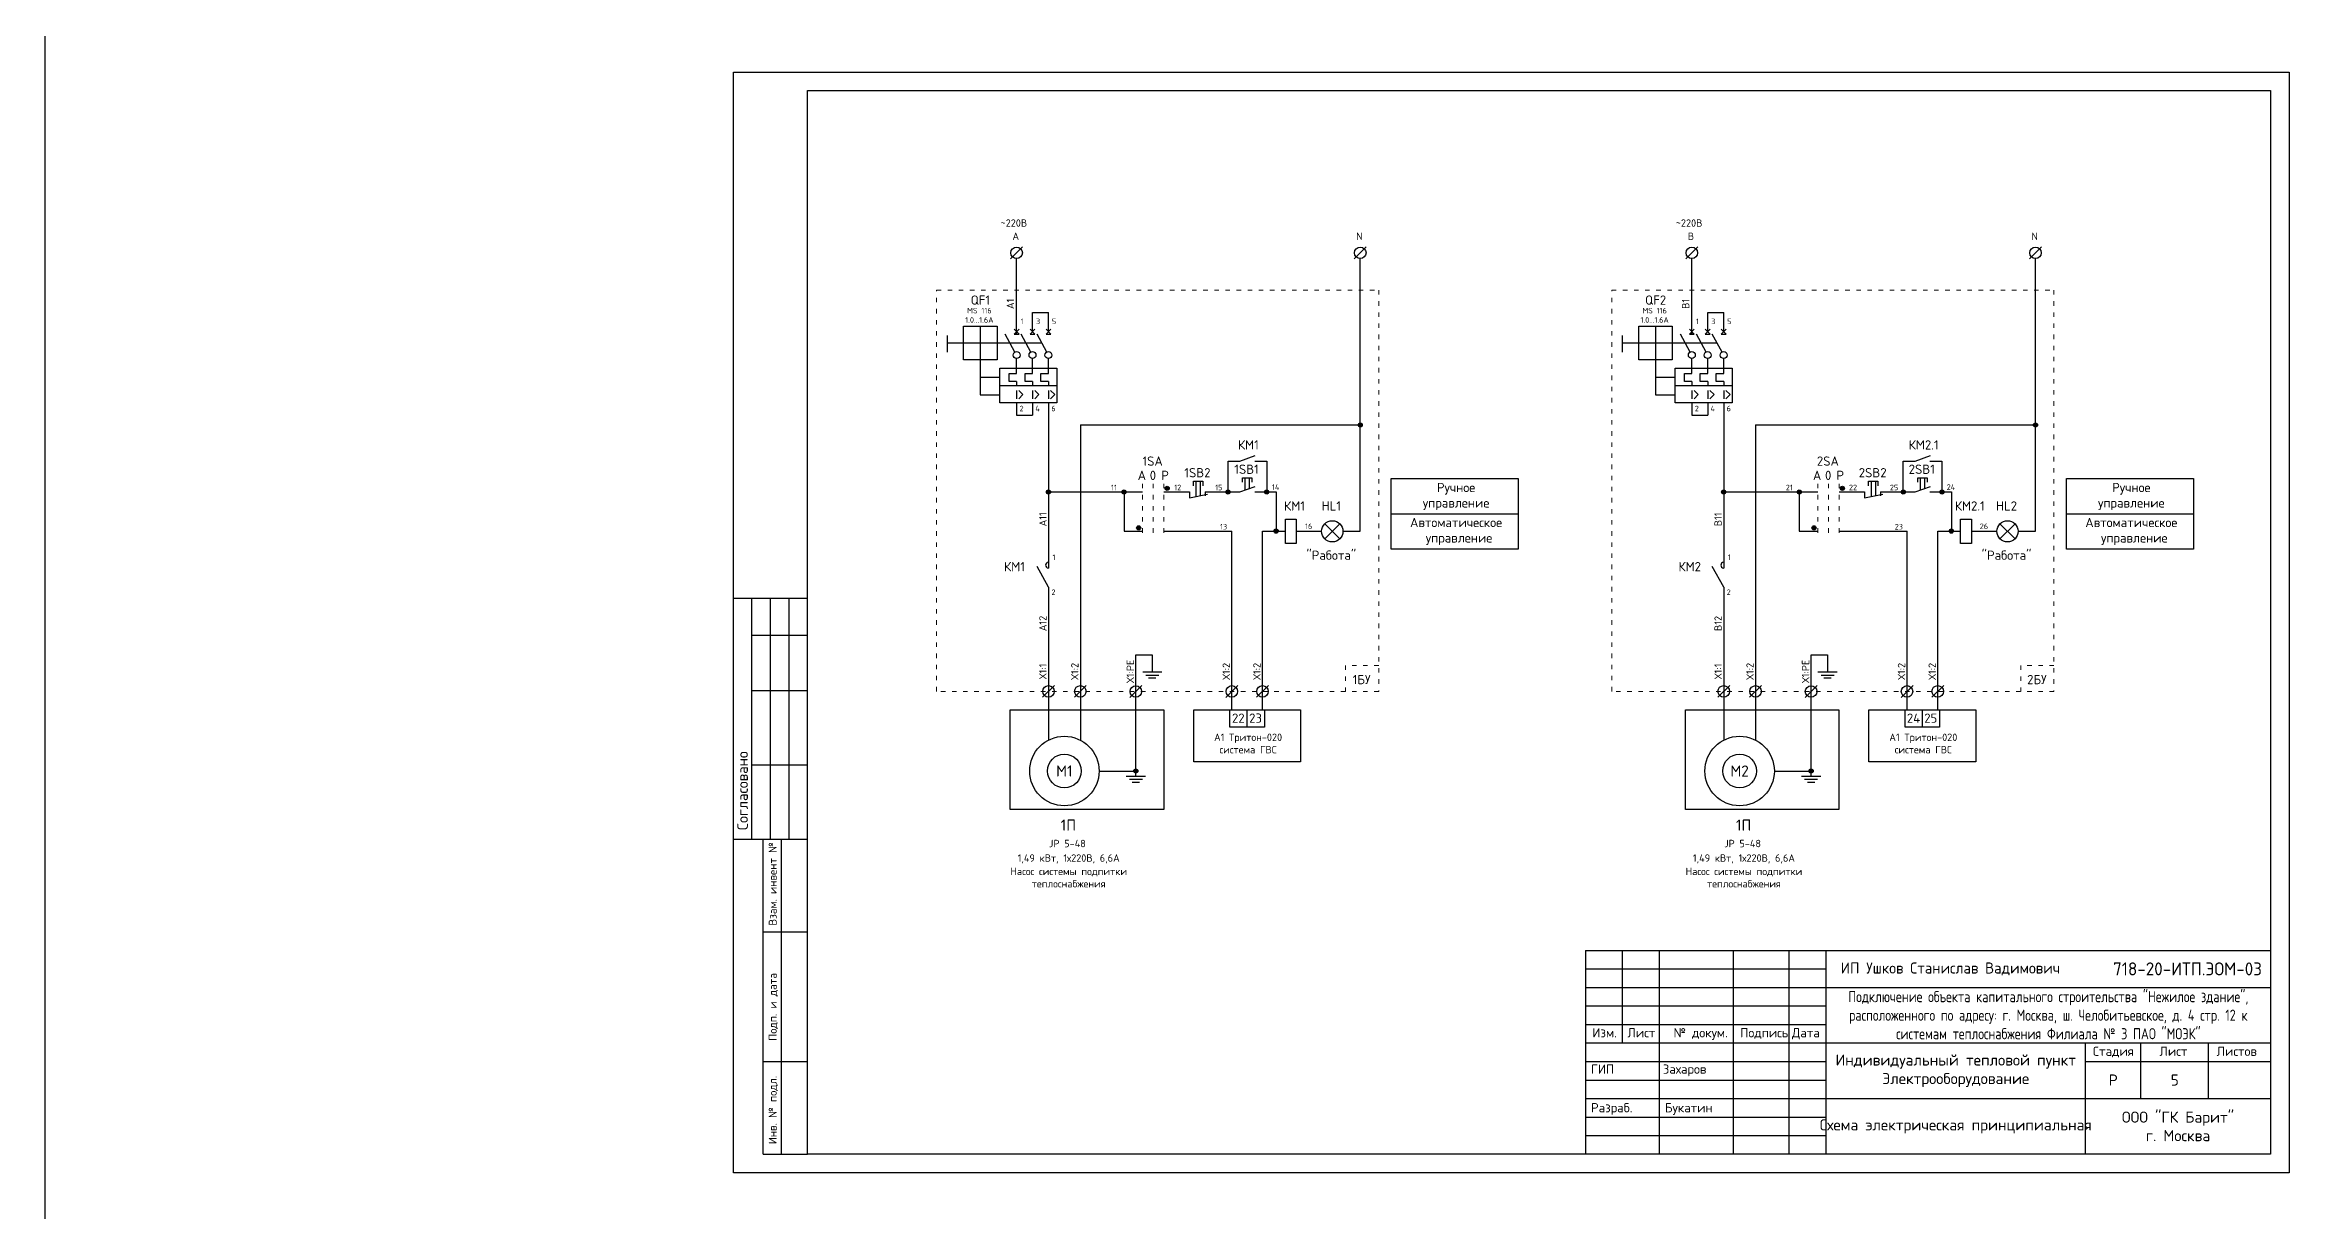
# Model space of a CAD drawing. Header units: millimetres. Extents: x 1606 to 7674, y 609 to 4159.
# Drawn here: x 5072 to 5678, y 2629 to 2943 of the extents above; entities that cross this region are included whole.
import ezdxf

# ---------------------------------------------------------------- set-up
doc = ezdxf.new("R2010")
doc.units = ezdxf.units.MM
doc.linetypes.add('ACAD_ISO03W100', pattern=[30, 12, -18])
for name, color, linetype in [('0 0 VIEW1', 7, 'Continuous'), ('24VDC', 7, 'Continuous'), ('Штамп', 7, 'Continuous')]:
    doc.layers.add(name, color=color, linetype=linetype)

msp = doc.modelspace()

# ---------------------------------------------------------------- hatches: boundary and pattern name
h = msp.add_hatch(color=7)
h.dxf.hatch_style = 1
h.paths.add_polyline_path([(5427.00364, 2840.91552, 1), (5428.1205, 2840.91552, 1)])
h = msp.add_hatch(color=7)
h.dxf.hatch_style = 1
h.paths.add_polyline_path([(5609.31142, 2840.91552, 1), (5610.42827, 2840.91552, 1)])
h = msp.add_hatch(color=7)
h.dxf.hatch_style = 1
h.paths.add_polyline_path([(5374.87101, 2823.7933, 1), (5375.98787, 2823.7933, 1)])
h = msp.add_hatch(color=7)
h.dxf.hatch_style = 1
h.paths.add_polyline_path([(5557.17879, 2823.7933, 1), (5558.29565, 2823.7933, 1)])
h = msp.add_hatch(color=7)
h.dxf.hatch_style = 1
h.paths.add_polyline_path([(5342.823, 2822.81934, 1), (5343.93985, 2822.81934, 1)])
h = msp.add_hatch(color=7)
h.dxf.hatch_style = 1
h.paths.add_polyline_path([(5363.22009, 2822.81934, 1), (5364.33695, 2822.81934, 1)])
h = msp.add_hatch(color=7)
h.dxf.hatch_style = 1
h.paths.add_polyline_path([(5391.31594, 2822.81934, 1), (5392.4328, 2822.81934, 1)])
h = msp.add_hatch(color=7)
h.dxf.hatch_style = 1
h.paths.add_polyline_path([(5401.75054, 2822.81934, 1), (5402.8674, 2822.81934, 1)])
h = msp.add_hatch(color=7)
h.dxf.hatch_style = 1
h.paths.add_polyline_path([(5525.13077, 2822.81934, 1), (5526.24763, 2822.81934, 1)])
h = msp.add_hatch(color=7)
h.dxf.hatch_style = 1
h.paths.add_polyline_path([(5545.52787, 2822.81934, 1), (5546.64472, 2822.81934, 1)])
h = msp.add_hatch(color=7)
h.dxf.hatch_style = 1
h.paths.add_polyline_path([(5573.62372, 2822.81934, 1), (5574.74058, 2822.81934, 1)])
h = msp.add_hatch(color=7)
h.dxf.hatch_style = 1
h.paths.add_polyline_path([(5584.05832, 2822.81934, 1), (5585.17517, 2822.81934, 1)])
h = msp.add_hatch(color=7)
h.dxf.hatch_style = 1
h.paths.add_polyline_path([(5367.18515, 2813.14037, 1), (5368.30201, 2813.14037, 1)])
h = msp.add_hatch(color=7)
h.dxf.hatch_style = 1
h.paths.add_polyline_path([(5404.28186, 2812.26371, 1), (5405.39871, 2812.26371, 1)])
h = msp.add_hatch(color=7)
h.dxf.hatch_style = 1
h.paths.add_polyline_path([(5549.49293, 2813.14037, 1), (5550.60979, 2813.14037, 1)])
h = msp.add_hatch(color=7)
h.dxf.hatch_style = 1
h.paths.add_polyline_path([(5586.58963, 2812.26371, 1), (5587.70649, 2812.26371, 1)])
h = msp.add_hatch(color=7)
h.dxf.hatch_style = 1
h.paths.add_polyline_path([(5366.41841, 2747.52637, 1), (5367.53526, 2747.52637, 1)])
h = msp.add_hatch(color=7)
h.dxf.hatch_style = 1
h.paths.add_polyline_path([(5548.72618, 2747.52637, 1), (5549.84304, 2747.52637, 1)])

# ---------------------------------------------------------------- linework, layer by layer
at = {"color": 4, "ltscale": 2}
msp.add_line((5072.43152, 4159.07542), (5072.43152, 608.90193), dxfattribs=at)
at = {"color": 1}
for p, q in [((5333.17473, 2885.72972), (5336.3953, 2888.9503)), ((5334.77925, 2865.38984), (5334.77925, 2885.78624)), ((5425.95754, 2885.72972), (5429.17812, 2888.9503)), ((5427.56207, 2812.20916), (5427.56207, 2885.78624)), ((5515.4825, 2885.72972), (5518.70308, 2888.9503)), ((5517.08703, 2865.38984), (5517.08703, 2885.78624)), ((5608.26532, 2885.72972), (5611.4859, 2888.9503)), ((5609.86985, 2812.20916), (5609.86985, 2885.78624)), ((5324.97163, 2867.54889), (5324.97163, 2849.01693)), ((5334.11657, 2865.38984), (5335.44193, 2866.7152)), ((5334.11657, 2866.7152), (5335.44193, 2865.38984)), ((5338.41766, 2865.38984), (5339.74302, 2866.7152)), ((5338.41766, 2866.7152), (5339.74302, 2865.38984)), ((5339.08034, 2866.05252), (5339.08034, 2871.24785)), ((5339.08034, 2871.24785), (5343.38142, 2871.24785)), ((5342.71874, 2865.38984), (5344.0441, 2866.7152)), ((5342.71874, 2866.7152), (5344.0441, 2865.38984)), ((5343.38142, 2866.05252), (5343.38142, 2871.24785)), ((5507.27941, 2867.54889), (5507.27941, 2849.01693)), ((5516.42435, 2865.38984), (5517.74971, 2866.7152)), ((5516.42435, 2866.7152), (5517.74971, 2865.38984)), ((5520.72544, 2865.38984), (5522.05079, 2866.7152)), ((5520.72544, 2866.7152), (5522.05079, 2865.38984)), ((5521.38811, 2866.05252), (5521.38811, 2871.24785)), ((5521.38811, 2871.24785), (5525.6892, 2871.24785)), ((5525.02652, 2865.38984), (5526.35188, 2866.7152)), ((5525.02652, 2866.7152), (5526.35188, 2865.38984)), ((5525.6892, 2866.05252), (5525.6892, 2871.24785)), ((5316.00017, 2865.03716), (5316.00017, 2860.5417)), ((5316.00017, 2863.02634), (5341.60253, 2863.02634)), ((5334.33026, 2860.58984), (5331.70094, 2865.40702)), ((5334.11657, 2865.38984), (5335.44193, 2865.38984)), ((5338.63134, 2860.58984), (5336.00203, 2865.40702)), ((5338.41766, 2865.38984), (5339.74302, 2865.38984)), ((5342.93243, 2860.58984), (5340.30311, 2865.40702)), ((5342.71874, 2865.38984), (5344.0441, 2865.38984)), ((5498.30795, 2865.03716), (5498.30795, 2860.5417)), ((5498.30795, 2863.02634), (5523.91031, 2863.02634)), ((5516.63803, 2860.58984), (5514.00872, 2865.40702)), ((5516.42435, 2865.38984), (5517.74971, 2865.38984)), ((5520.93912, 2860.58984), (5518.3098, 2865.40702)), ((5520.72544, 2865.38984), (5522.05079, 2865.38984)), ((5525.2402, 2860.58984), (5522.61089, 2865.40702)), ((5525.02652, 2865.38984), (5526.35188, 2865.38984)), ((5332.75906, 2852.64981), (5332.75906, 2854.83581)), ((5332.75906, 2854.83581), (5334.77925, 2854.83581)), ((5334.77925, 2854.83581), (5334.77925, 2858.83005)), ((5337.06015, 2852.64981), (5337.06015, 2854.83581)), ((5337.06015, 2854.83581), (5339.08034, 2854.83581)), ((5339.08034, 2854.83581), (5339.08034, 2858.83005)), ((5341.36123, 2852.64981), (5341.36123, 2854.83581)), ((5341.36123, 2854.83581), (5343.38142, 2854.83581)), ((5343.38142, 2854.83581), (5343.38142, 2858.83005)), ((5515.06684, 2852.64981), (5515.06684, 2854.83581)), ((5515.06684, 2854.83581), (5517.08703, 2854.83581)), ((5517.08703, 2854.83581), (5517.08703, 2858.83005)), ((5519.36792, 2852.64981), (5519.36792, 2854.83581)), ((5519.36792, 2854.83581), (5521.38811, 2854.83581)), ((5521.38811, 2854.83581), (5521.38811, 2858.83005)), ((5523.66901, 2852.64981), (5523.66901, 2854.83581)), ((5523.66901, 2854.83581), (5525.6892, 2854.83581)), ((5525.6892, 2854.83581), (5525.6892, 2858.83005)), ((5330.28313, 2853.74281), (5324.97163, 2853.74281)), ((5324.97163, 2849.01693), (5330.28313, 2849.01693)), ((5330.28313, 2851.57528), (5345.66114, 2851.57528)), ((5334.77925, 2852.64981), (5332.75906, 2852.64981)), ((5334.77925, 2852.64981), (5334.77925, 2851.57528)), ((5334.77925, 2850.23019), (5334.77925, 2847.99359)), ((5335.37512, 2850.23019), (5336.49342, 2849.11189)), ((5335.37512, 2847.99359), (5336.49342, 2849.11189)), ((5339.08034, 2852.64981), (5337.06015, 2852.64981)), ((5339.08034, 2852.64981), (5339.08034, 2851.57528)), ((5339.08034, 2850.23019), (5339.08034, 2847.99359)), ((5339.6762, 2850.23019), (5340.79451, 2849.11189)), ((5339.6762, 2847.99359), (5340.79451, 2849.11189)), ((5343.38142, 2852.64981), (5341.36123, 2852.64981)), ((5343.38142, 2852.64981), (5343.38142, 2851.57528)), ((5343.38142, 2850.23019), (5343.38142, 2847.99359)), ((5343.38142, 2850.23019), (5343.38142, 2847.99359)), ((5343.97729, 2850.23019), (5345.09559, 2849.11189)), ((5343.97729, 2847.99359), (5345.09559, 2849.11189)), ((5512.59091, 2853.74281), (5507.27941, 2853.74281)), ((5507.27941, 2849.01693), (5512.59091, 2849.01693)), ((5512.59091, 2851.57528), (5527.96891, 2851.57528)), ((5517.08703, 2852.64981), (5515.06684, 2852.64981)), ((5517.08703, 2852.64981), (5517.08703, 2851.57528)), ((5517.08703, 2850.23019), (5517.08703, 2847.99359)), ((5517.6829, 2850.23019), (5518.8012, 2849.11189)), ((5517.6829, 2847.99359), (5518.8012, 2849.11189)), ((5521.38811, 2852.64981), (5519.36792, 2852.64981)), ((5521.38811, 2852.64981), (5521.38811, 2851.57528)), ((5521.38811, 2850.23019), (5521.38811, 2847.99359)), ((5521.98398, 2850.23019), (5523.10228, 2849.11189)), ((5521.98398, 2847.99359), (5523.10228, 2849.11189)), ((5525.6892, 2852.64981), (5523.66901, 2852.64981)), ((5525.6892, 2852.64981), (5525.6892, 2851.57528)), ((5525.6892, 2850.23019), (5525.6892, 2847.99359)), ((5525.6892, 2850.23019), (5525.6892, 2847.99359)), ((5526.28507, 2850.23019), (5527.40337, 2849.11189)), ((5526.28507, 2847.99359), (5527.40337, 2849.11189)), ((5334.77925, 2846.91906), (5334.77925, 2843.57222)), ((5334.77925, 2843.57222), (5339.08034, 2843.57222)), ((5339.08034, 2846.91906), (5339.08034, 2843.57222)), ((5343.38142, 2846.91906), (5343.38142, 2802.2899)), ((5517.08703, 2846.91906), (5517.08703, 2843.57222)), ((5517.08703, 2843.57222), (5521.38811, 2843.57222)), ((5521.38811, 2846.91906), (5521.38811, 2843.57222)), ((5525.6892, 2846.91906), (5525.6892, 2802.2899)), ((5351.98936, 2840.91552), (5351.98936, 2755.85003)), ((5351.98936, 2840.91552), (5427.56783, 2840.91552)), ((5534.29713, 2840.91552), (5534.29713, 2755.85003)), ((5534.29713, 2840.91552), (5609.87561, 2840.91552)), ((5391.87437, 2822.81934), (5391.87437, 2831.17731)), ((5391.87437, 2831.17731), (5395.07112, 2831.17731)), ((5395.07112, 2831.17731), (5399.18097, 2832.6774)), ((5399.07484, 2831.17731), (5402.30897, 2831.17731)), ((5402.30897, 2831.17731), (5402.30897, 2822.81934)), ((5574.18215, 2822.81934), (5574.18215, 2831.17731)), ((5574.18215, 2831.17731), (5577.37889, 2831.17731)), ((5577.37889, 2831.17731), (5581.48874, 2832.6774)), ((5581.38262, 2831.17731), (5584.61675, 2831.17731)), ((5584.61675, 2831.17731), (5584.61675, 2822.81934)), ((5382.50267, 2824.51782), (5382.50267, 2825.71256)), ((5382.50267, 2825.71256), (5385.02351, 2825.71256)), ((5383.17838, 2825.71256), (5383.17838, 2821.59983)), ((5384.3478, 2825.71256), (5384.3478, 2821.82863)), ((5385.02351, 2825.71256), (5385.02351, 2824.51782)), ((5395.07112, 2822.81934), (5399.18097, 2824.31943)), ((5395.75946, 2825.45722), (5395.75946, 2826.65195)), ((5395.75946, 2826.65195), (5398.2803, 2826.65195)), ((5396.43518, 2826.65195), (5396.43518, 2823.31722)), ((5397.60459, 2826.65195), (5397.60459, 2823.74405)), ((5398.2803, 2826.65195), (5398.2803, 2825.45722)), ((5564.81045, 2824.51782), (5564.81045, 2825.71256)), ((5564.81045, 2825.71256), (5567.33129, 2825.71256)), ((5565.48616, 2825.71256), (5565.48616, 2821.59983)), ((5566.65558, 2825.71256), (5566.65558, 2821.82863)), ((5567.33129, 2825.71256), (5567.33129, 2824.51782)), ((5577.37889, 2822.81934), (5581.48874, 2824.31943)), ((5578.06724, 2825.45722), (5578.06724, 2826.65195)), ((5578.06724, 2826.65195), (5580.58808, 2826.65195)), ((5578.74295, 2826.65195), (5578.74295, 2823.31722)), ((5579.91237, 2826.65195), (5579.91237, 2823.74405)), ((5580.58808, 2826.65195), (5580.58808, 2825.45722)), ((5343.38142, 2822.81934), (5368.79984, 2822.81934)), ((5363.77852, 2822.81934), (5363.77852, 2812.26371)), ((5374.5478, 2822.81934), (5381.43447, 2822.81934)), ((5381.43447, 2822.81934), (5381.43447, 2821.25863)), ((5381.43447, 2821.25863), (5386.31097, 2822.21272)), ((5385.69772, 2822.81934), (5385.69772, 2821.78983)), ((5385.69772, 2822.81934), (5395.07112, 2822.81934)), ((5399.07484, 2822.81934), (5404.84028, 2822.81934)), ((5404.84028, 2822.81934), (5404.84028, 2812.26371)), ((5525.6892, 2822.81934), (5551.10761, 2822.81934)), ((5546.0863, 2822.81934), (5546.0863, 2812.26371)), ((5556.85557, 2822.81934), (5563.74225, 2822.81934)), ((5563.74225, 2822.81934), (5563.74225, 2821.25863)), ((5563.74225, 2821.25863), (5568.61874, 2822.21272)), ((5568.00549, 2822.81934), (5568.00549, 2821.78983)), ((5568.00549, 2822.81934), (5577.37889, 2822.81934)), ((5581.38262, 2822.81934), (5587.14806, 2822.81934)), ((5587.14806, 2822.81934), (5587.14806, 2812.26371)), ((5363.77852, 2812.26371), (5368.79984, 2812.26371)), ((5374.5478, 2812.26371), (5392.87168, 2812.23323)), ((5401.16107, 2812.21944), (5407.34417, 2812.20916)), ((5410.30149, 2812.20916), (5417.13317, 2812.20916)), ((5417.97363, 2810.18009), (5422.03176, 2814.23822)), ((5417.97363, 2814.23822), (5422.03176, 2810.18009)), ((5422.87223, 2812.20916), (5427.56207, 2812.20916)), ((5435.88724, 2816.95064), (5470.18764, 2816.95064)), ((5546.0863, 2812.26371), (5551.10761, 2812.26371)), ((5556.85557, 2812.26371), (5575.17946, 2812.23323)), ((5583.46885, 2812.21944), (5589.65194, 2812.20916)), ((5592.60927, 2812.20916), (5599.44094, 2812.20916)), ((5600.28141, 2810.18009), (5604.33954, 2814.23822)), ((5600.28141, 2814.23822), (5604.33954, 2810.18009)), ((5605.18, 2812.20916), (5609.86985, 2812.20916)), ((5618.19502, 2816.95064), (5652.49542, 2816.95064)), ((5343.38142, 2797.11227), (5340.30311, 2802.75206)), ((5525.6892, 2797.11227), (5522.61089, 2802.75206)), ((5343.38142, 2797.11227), (5343.38142, 2755.85003)), ((5525.6892, 2797.11227), (5525.6892, 2755.85003)), ((5366.97684, 2746.16082), (5366.97684, 2778.84687)), ((5366.97684, 2778.84687), (5371.4194, 2778.84687)), ((5371.4194, 2778.84687), (5371.4194, 2774.2704)), ((5549.28461, 2746.16082), (5549.28461, 2778.84687)), ((5549.28461, 2778.84687), (5553.72718, 2778.84687)), ((5553.72718, 2778.84687), (5553.72718, 2774.2704)), ((5344.99747, 2770.63441), (5341.7769, 2767.41383)), ((5353.60541, 2770.63441), (5350.38483, 2767.41383)), ((5368.58713, 2770.62289), (5365.36655, 2767.40231)), ((5368.81751, 2774.2704), (5374.02129, 2774.2704)), ((5369.66862, 2773.41929), (5373.17018, 2773.41929)), ((5370.43583, 2772.65209), (5372.40298, 2772.65209)), ((5394.48773, 2770.62865), (5391.26716, 2767.40807)), ((5402.77712, 2770.63441), (5399.55654, 2767.41383)), ((5527.30525, 2770.63441), (5524.08467, 2767.41383)), ((5535.91318, 2770.63441), (5532.69261, 2767.41383)), ((5550.8949, 2770.62289), (5547.67432, 2767.40231)), ((5551.12529, 2774.2704), (5556.32907, 2774.2704)), ((5551.9764, 2773.41929), (5555.47796, 2773.41929)), ((5552.7436, 2772.65209), (5554.71075, 2772.65209)), ((5576.79551, 2770.62865), (5573.57493, 2767.40807)), ((5585.0849, 2770.63441), (5581.86432, 2767.41383)), ((5397.01638, 2759.36273), (5397.01638, 2764.0038)), ((5579.32415, 2759.36273), (5579.32415, 2764.0038)), ((5357.05175, 2747.52637), (5366.97684, 2747.52637)), ((5364.37495, 2746.16082), (5369.57873, 2746.16082)), ((5365.22605, 2745.30972), (5368.72762, 2745.30972)), ((5539.35953, 2747.52637), (5549.28461, 2747.52637)), ((5546.68272, 2746.16082), (5551.8865, 2746.16082)), ((5547.53383, 2745.30972), (5551.0354, 2745.30972)), ((5365.99326, 2744.54251), (5367.96041, 2744.54251)), ((5548.30104, 2744.54251), (5550.26819, 2744.54251))]:
    msp.add_line(p, q, dxfattribs=at)
at = {"color": 7, "linetype": 'ACAD_ISO03W100', "lineweight": 15, "ltscale": 0.1}
for p, q in [((5368.79984, 2825.02781), (5368.79984, 2811.18067)), ((5371.67382, 2825.02781), (5371.67382, 2811.18067)), ((5374.5478, 2825.02781), (5374.5478, 2811.18067)), ((5551.10761, 2825.02781), (5551.10761, 2811.18067)), ((5553.98159, 2825.02781), (5553.98159, 2811.18067)), ((5556.85557, 2825.02781), (5556.85557, 2811.18067))]:
    msp.add_line(p, q, dxfattribs=at)
at = {"color": 1, "linetype": 'ACAD_ISO03W100', "lineweight": 15, "ltscale": 0.1}
for p, q in [((5432.54482, 2776.03523), (5423.57766, 2776.03523)), ((5423.57766, 2776.03523), (5423.57766, 2769.0126)), ((5614.8526, 2776.03523), (5605.88544, 2776.03523)), ((5605.88544, 2776.03523), (5605.88544, 2769.0126))]:
    msp.add_line(p, q, dxfattribs=at)
for points in [[(5313.18989, 2877.29145), (5432.54482, 2877.29145), (5432.54482, 2769.0126), (5313.18989, 2769.0126)], [(5495.49767, 2877.29145), (5614.8526, 2877.29145), (5614.8526, 2769.0126), (5495.49767, 2769.0126)]]:
    msp.add_lwpolyline(points, close=True, dxfattribs=at)
at = {"color": 1}
for points in [[(5320.44909, 2867.54889), (5329.49417, 2867.54889), (5329.49417, 2858.5038), (5320.44909, 2858.5038)], [(5502.75686, 2867.54889), (5511.80195, 2867.54889), (5511.80195, 2858.5038), (5502.75686, 2858.5038)], [(5330.28313, 2856.23151), (5345.66114, 2856.23151), (5345.66114, 2846.91906), (5330.28313, 2846.91906)], [(5512.59091, 2856.23151), (5527.96891, 2856.23151), (5527.96891, 2846.91906), (5512.59091, 2846.91906)], [(5435.88724, 2826.48506), (5470.18764, 2826.48506), (5470.18764, 2807.41623), (5435.88724, 2807.41623)], [(5618.19502, 2826.48506), (5652.49542, 2826.48506), (5652.49542, 2807.41623), (5618.19502, 2807.41623)], [(5407.34417, 2815.47579), (5410.30149, 2815.47579), (5410.30149, 2808.94252), (5407.34417, 2808.94252)], [(5589.65194, 2815.47579), (5592.60927, 2815.47579), (5592.60927, 2808.94252), (5589.65194, 2808.94252)], [(5333.05786, 2764.0038), (5374.50243, 2764.0038), (5374.50243, 2737.17515), (5333.05786, 2737.17515)], [(5382.59038, 2764.0038), (5411.44237, 2764.0038), (5411.44237, 2749.97934), (5382.59038, 2749.97934)], [(5392.35953, 2764.0038), (5401.67322, 2764.0038), (5401.67322, 2759.36273), (5392.35953, 2759.36273)], [(5515.36564, 2764.0038), (5556.8102, 2764.0038), (5556.8102, 2737.17515), (5515.36564, 2737.17515)], [(5564.89816, 2764.0038), (5593.75015, 2764.0038), (5593.75015, 2749.97934), (5564.89816, 2749.97934)], [(5574.66731, 2764.0038), (5583.981, 2764.0038), (5583.981, 2759.36273), (5574.66731, 2759.36273)]]:
    msp.add_lwpolyline(points, close=True, dxfattribs=at)
for centre, radius in [((5334.77925, 2887.34001), 1.55377), ((5427.56207, 2887.34001), 1.55377), ((5517.08703, 2887.34001), 1.55377), ((5609.86985, 2887.34001), 1.55377), ((5334.77925, 2859.76722), 0.93717), ((5339.08034, 2859.76722), 0.93717), ((5343.38142, 2859.76722), 0.93717), ((5517.08703, 2859.76722), 0.93717), ((5521.38811, 2859.76722), 0.93717), ((5525.6892, 2859.76722), 0.93717), ((5420.0027, 2812.20916), 2.86953), ((5602.31047, 2812.20916), 2.86953), ((5343.38142, 2769.0126), 1.55377), ((5351.98936, 2769.0126), 1.55377), ((5366.97108, 2769.00107), 1.55377), ((5392.87168, 2769.00684), 1.55377), ((5401.16107, 2769.0126), 1.55377), ((5525.6892, 2769.0126), 1.55377), ((5534.29713, 2769.0126), 1.55377), ((5549.27885, 2769.00107), 1.55377), ((5575.17946, 2769.00684), 1.55377), ((5583.46885, 2769.0126), 1.55377), ((5347.68251, 2747.52637), 9.36924), ((5529.99029, 2747.52637), 9.36924), ((5347.68251, 2747.52637), 4.56732), ((5529.99029, 2747.52637), 4.56732)]:
    msp.add_circle(centre, radius, dxfattribs=at)
at = {"color": 7}
for centre in [(5427.56207, 2840.91552), (5609.86985, 2840.91552), (5375.42944, 2823.7933), (5557.73722, 2823.7933), (5343.38142, 2822.81934), (5363.77852, 2822.81934), (5391.87437, 2822.81934), (5402.30897, 2822.81934), (5525.6892, 2822.81934), (5546.0863, 2822.81934), (5574.18215, 2822.81934), (5584.61675, 2822.81934), (5367.74358, 2813.14037), (5404.84028, 2812.26371), (5550.05136, 2813.14037), (5587.14806, 2812.26371), (5366.97684, 2747.52637), (5549.28461, 2747.52637)]:
    msp.add_circle(centre, 0.55843, dxfattribs=at)
at = {"color": 1}
for centre in [(5343.38142, 2803.06935), (5525.6892, 2803.06935)]:
    msp.add_arc(centre, 0.77945, 90, 270, dxfattribs=at)
at = {"layer": '24VDC', "color": 1}
for p, q in [((5392.87168, 2764.0038), (5392.87168, 2812.23323)), ((5401.16107, 2764.0038), (5401.16107, 2812.21944)), ((5575.17946, 2764.0038), (5575.17946, 2812.23323)), ((5583.46885, 2764.0038), (5583.46885, 2812.21944))]:
    msp.add_line(p, q, dxfattribs=at)
at = {"layer": '24VDC', "color": 7}
for p, q in [((5488.34112, 2699.1309), (5673.34112, 2699.1309)), ((5488.34112, 2699.1309), (5488.34112, 2644.1309)), ((5498.34112, 2694.1309), (5498.34112, 2699.1309)), ((5508.34112, 2644.1309), (5508.34112, 2699.1309)), ((5528.34112, 2644.1309), (5528.34112, 2699.1309)), ((5543.34112, 2644.1309), (5543.34112, 2699.1309)), ((5553.34112, 2644.1309), (5553.34112, 2699.1309)), ((5488.34112, 2694.1309), (5553.34112, 2694.1309)), ((5498.34112, 2689.1309), (5498.34112, 2694.1309)), ((5488.34112, 2689.1309), (5553.34112, 2689.1309)), ((5498.34112, 2684.1309), (5498.34112, 2689.1309)), ((5553.34112, 2689.1309), (5623.34112, 2689.1309)), ((5623.34112, 2689.1309), (5673.34112, 2689.1309)), ((5488.34112, 2684.1309), (5553.34112, 2684.1309)), ((5488.34112, 2679.1309), (5553.34112, 2679.1309)), ((5498.34112, 2674.1309), (5498.34112, 2684.1309)), ((5488.34112, 2674.1309), (5553.34112, 2674.1309)), ((5553.34112, 2674.1309), (5623.34112, 2674.1309)), ((5623.34112, 2674.1309), (5673.34112, 2674.1309)), ((5623.34112, 2659.1309), (5623.34112, 2674.1309)), ((5638.34112, 2659.1309), (5638.34112, 2674.1309)), ((5656.61612, 2659.1309), (5656.61612, 2674.1309)), ((5488.34112, 2669.1309), (5553.34112, 2669.1309)), ((5623.34112, 2669.1309), (5638.34112, 2669.1309)), ((5638.34112, 2669.1309), (5656.61612, 2669.1309)), ((5656.61612, 2669.1309), (5673.34112, 2669.1309)), ((5488.34112, 2664.1309), (5553.34112, 2664.1309)), ((5488.34112, 2659.1309), (5553.34112, 2659.1309)), ((5488.34112, 2654.1309), (5553.34112, 2654.1309)), ((5553.34112, 2659.1309), (5623.34112, 2659.1309)), ((5623.34112, 2644.1309), (5623.34112, 2659.1309)), ((5623.34112, 2659.1309), (5673.34112, 2659.1309)), ((5488.34112, 2649.1309), (5553.34112, 2649.1309))]:
    msp.add_line(p, q, dxfattribs=at)
at = {"layer": 'Штамп', "linetype": 'Continuous'}
for p, q in [((5258.34112, 2639.13089), (5258.34112, 2936.13089)), ((5258.34112, 2936.13089), (5678.34112, 2936.13089)), ((5678.34112, 2936.13089), (5678.34112, 2639.13089)), ((5278.34112, 2931.1309), (5673.34112, 2931.1309)), ((5278.34112, 2644.1309), (5278.34112, 2931.1309)), ((5673.34112, 2931.1309), (5673.34112, 2644.1309)), ((5258.34112, 2729.13089), (5258.34112, 2794.13089)), ((5258.34112, 2794.13089), (5278.34112, 2794.13089)), ((5263.34112, 2729.13089), (5263.34112, 2794.13089)), ((5268.34112, 2729.13089), (5268.34112, 2794.13089)), ((5273.34112, 2729.13089), (5273.34112, 2794.13089)), ((5278.34112, 2784.13089), (5263.34112, 2784.13089)), ((5278.34112, 2769.13089), (5263.34112, 2769.13089)), ((5278.34112, 2749.13089), (5263.34112, 2749.13089)), ((5258.34112, 2729.13089), (5278.34112, 2729.13089)), ((5266.34112, 2644.13089), (5266.34112, 2729.13089)), ((5266.34112, 2729.13089), (5278.34112, 2729.13089)), ((5271.34112, 2644.13089), (5271.34112, 2729.13089)), ((5266.34112, 2704.13089), (5278.34112, 2704.13089)), ((5266.34112, 2669.13089), (5278.34112, 2669.13089)), ((5266.34112, 2644.13089), (5278.34112, 2644.13089)), ((5673.34112, 2644.1309), (5278.34112, 2644.1309)), ((5678.34112, 2639.13089), (5258.34112, 2639.13089))]:
    msp.add_line(p, q, dxfattribs=at)

# ---------------------------------------------------------------- texts
at = {"color": 1, "char_height": 2.5, "width": 45.8105305, "attachment_point": 5}
for s, insert in [('{\\fISOCPEUR|b0|i0|c204|p34;Ручное\\Pуправление}', (5453.44255, 2821.6145)), ('{\\fISOCPEUR|b0|i0|c204|p34;Ручное\\Pуправление}', (5635.75033, 2821.6145)), ('{\\fISOCPEUR|b0|i0|c204|p34;Автоматическое\\P управление}', (5453.44255, 2812.17224)), ('{\\fISOCPEUR|b0|i0|c204|p34;Автоматическое\\P управление}', (5635.75033, 2812.17224))]:
    msp.add_mtext(s, dxfattribs=dict(at, insert=insert))
at = {"layer": '0 0 VIEW1', "lineweight": 30, "char_height": 3, "width": 3.8524004, "attachment_point": 5}
for s, insert in [('{\\fISOCPEUR|b1|i0|c0|p34;M1}', (5347.67735, 2747.52637)), ('{\\fISOCPEUR|b1|i0|c0|p34;M2}', (5529.98513, 2747.52637))]:
    msp.add_mtext(s, dxfattribs=dict(at, insert=insert))
at = {"layer": '24VDC', "color": 7, "attachment_point": 2}
for s, insert, char_height, width in [('{\\fISOCPEUR|b0|i0|c204|p34;~220В}', (5334.04005, 2896.39201), 2, 46.5140046), ('{\\fISOCPEUR|b0|i0|c204|p34;~220В}', (5516.34782, 2896.39201), 2, 46.5140046), ('{\\fISOCPEUR|b0|i0|c0|p34;A}', (5334.55154, 2892.82898), 2, 46.5140046), ('{\\fISOCPEUR|b0|i0|c0|p34;N}', (5427.33436, 2892.82898), 2, 46.5140046), ('{\\fISOCPEUR|b0|i0|c0|p34;B}', (5516.85932, 2892.82898), 2, 46.5140046), ('{\\fISOCPEUR|b0|i0|c0|p34;N}', (5609.64213, 2892.82898), 2, 46.5140046), ('{\\fISOCPEUR|b0|i0|c0|p34;MS 116}', (5324.73174, 2872.51336), 1.5, 46.5140046), ('{\\fISOCPEUR|b0|i0|c0|p34;QF1}', (5325.00404, 2875.86294), 2.5, 46.5140046), ('{\\fISOCPEUR|b0|i0|c0|p34;MS 116}', (5507.03952, 2872.51336), 1.5, 46.5140046), ('{\\fISOCPEUR|b0|i0|c0|p34;QF2}', (5507.31182, 2875.86294), 2.5, 46.5140046), ('{\\fISOCPEUR|b0|i0|c0|p34;1.0\\fISOCPEUR|b0|i0|c204|p34;...1.\\fISOCPEUR|b0|i0|c0|p34;6\\fISOCPEUR|b0|i0|c204|p34;А}', (5324.73174, 2870.00534), 1.5, 46.5140046), ('{\\fISOCPEUR|b0|i0|c204|p34;1}', (5336.286, 2869.61721), 1.5, 46.5140046), ('{\\fISOCPEUR|b0|i0|c204|p34;3}', (5340.58709, 2869.61721), 1.5, 46.5140046), ('{\\fISOCPEUR|b0|i0|c204|p34;5}', (5344.88817, 2869.61721), 1.5, 46.5140046), ('{\\fISOCPEUR|b0|i0|c0|p34;1.0\\fISOCPEUR|b0|i0|c204|p34;...1.\\fISOCPEUR|b0|i0|c0|p34;6\\fISOCPEUR|b0|i0|c204|p34;А}', (5507.03952, 2870.00534), 1.5, 46.5140046), ('{\\fISOCPEUR|b0|i0|c204|p34;1}', (5518.59378, 2869.61721), 1.5, 46.5140046), ('{\\fISOCPEUR|b0|i0|c204|p34;3}', (5522.89486, 2869.61721), 1.5, 46.5140046), ('{\\fISOCPEUR|b0|i0|c204|p34;5}', (5527.19595, 2869.61721), 1.5, 46.5140046), ('{\\fISOCPEUR|b0|i0|c204|p34;2}', (5336.13031, 2846.09265), 1.5, 46.5140046), ('{\\fISOCPEUR|b0|i0|c204|p34;4}', (5340.43139, 2846.09265), 1.5, 46.5140046), ('{\\fISOCPEUR|b0|i0|c204|p34;6}', (5344.73248, 2846.09265), 1.5, 46.5140046), ('{\\fISOCPEUR|b0|i0|c204|p34;2}', (5518.43808, 2846.09265), 1.5, 46.5140046), ('{\\fISOCPEUR|b0|i0|c204|p34;4}', (5522.73917, 2846.09265), 1.5, 46.5140046), ('{\\fISOCPEUR|b0|i0|c204|p34;6}', (5527.04026, 2846.09265), 1.5, 46.5140046), ('{\\fISOCPEUR|b0|i0|c204|p34;КМ\\fISOCPEUR|b0|i0|c0|p34;1}', (5397.35812, 2836.77437), 2.5, 46.5140046), ('{\\fISOCPEUR|b0|i0|c204|p34;КМ\\fISOCPEUR|b0|i0|c0|p34;2.1}', (5579.66589, 2836.77437), 2.5, 46.5140046), ('{\\fISOCPEUR|b0|i0|c0|p34;1S\\fISOCPEUR|b0|i0|c204|p34;А}', (5371.50385, 2832.41349), 2.5, 46.5140046), ('{\\fISOCPEUR|b0|i0|c0|p34;1SB1}', (5396.8579, 2830.21263), 2.5, 46.5140046), ('{\\fISOCPEUR|b0|i0|c0|p34;2S\\fISOCPEUR|b0|i0|c204|p34;А}', (5553.81162, 2832.41349), 2.5, 46.5140046), ('{\\fISOCPEUR|b0|i0|c0|p34;2SB1}', (5579.16568, 2830.21263), 2.5, 46.5140046), ('{\\fISOCPEUR|b0|i0|c0|p34;1\\fISOCPEUR|b0|i0|c204|p34;1}', (5361.08006, 2824.78267), 1.5, 46.5140046), ('{\\fISOCPEUR|b0|i0|c204|p34;А}', (5368.59849, 2828.5655), 2.5, 46.5140046), ('{\\fISOCPEUR|b0|i0|c204|p34;0}', (5371.58357, 2828.5655), 2.5, 46.5140046), ('{\\fISOCPEUR|b0|i0|c204|p34;Р}', (5374.84351, 2828.5655), 2.5, 46.5140046), ('{\\fISOCPEUR|b0|i0|c0|p34;12}', (5378.29218, 2824.78267), 1.5, 46.5140046), ('{\\fISOCPEUR|b0|i0|c0|p34;1SB2}', (5383.60111, 2829.27323), 2.5, 46.5140046), ('{\\fISOCPEUR|b0|i0|c0|p34;1\\fISOCPEUR|b0|i0|c204|p34;5}', (5389.37503, 2824.78267), 1.5, 46.5140046), ('{\\fISOCPEUR|b0|i0|c0|p34;14}', (5404.7287, 2824.88394), 1.5, 46.5140046), ('{\\fISOCPEUR|b0|i0|c0|p34;2\\fISOCPEUR|b0|i0|c204|p34;1}', (5543.38783, 2824.78267), 1.5, 46.5140046), ('{\\fISOCPEUR|b0|i0|c204|p34;А}', (5550.90627, 2828.5655), 2.5, 46.5140046), ('{\\fISOCPEUR|b0|i0|c204|p34;0}', (5553.89135, 2828.5655), 2.5, 46.5140046), ('{\\fISOCPEUR|b0|i0|c204|p34;Р}', (5557.15129, 2828.5655), 2.5, 46.5140046), ('{\\fISOCPEUR|b0|i0|c0|p34;22}', (5560.59996, 2824.78267), 1.5, 46.5140046), ('{\\fISOCPEUR|b0|i0|c0|p34;2SB2}', (5565.90889, 2829.27323), 2.5, 46.5140046), ('{\\fISOCPEUR|b0|i0|c0|p34;2\\fISOCPEUR|b0|i0|c204|p34;5}', (5571.6828, 2824.78267), 1.5, 46.5140046), ('{\\fISOCPEUR|b0|i0|c0|p34;24}', (5587.03648, 2824.88394), 1.5, 46.5140046), ('{\\fISOCPEUR|b0|i0|c204|p34;КМ\\fISOCPEUR|b0|i0|c0|p34;1}', (5409.8098, 2820.30362), 2.5, 46.5140046), ('{\\fISOCPEUR|b0|i0|c0|p34;HL1}', (5419.74314, 2820.30362), 2.5, 46.5140046), ('{\\fISOCPEUR|b0|i0|c204|p34;КМ\\fISOCPEUR|b0|i0|c0|p34;2.1}', (5592.11758, 2820.30362), 2.5, 46.5140046), ('{\\fISOCPEUR|b0|i0|c0|p34;HL2}', (5602.05091, 2820.30362), 2.5, 46.5140046), ('{\\fISOCPEUR|b0|i0|c0|p34;1\\fISOCPEUR|b0|i0|c204|p34;3}', (5390.6583, 2814.19656), 1.5, 46.5140046), ('{\\fISOCPEUR|b0|i0|c0|p34;16}', (5413.62943, 2814.31389), 1.5, 46.5140046), ('{\\fISOCPEUR|b0|i0|c204|p34;23}', (5572.96608, 2814.19656), 1.5, 46.5140046), ('{\\fISOCPEUR|b0|i0|c0|p34;26}', (5595.9372, 2814.31389), 1.5, 46.5140046), ('{\\fISOCPEUR|b0|i0|c204|p34;1}', (5344.88817, 2805.96068), 1.5, 46.5140046), ('{\\fISOCPEUR|b0|i0|c204|p34;"Работа"}', (5419.74314, 2807.01578), 2.5, 46.5140046), ('{\\fISOCPEUR|b0|i0|c204|p34;1}', (5527.19595, 2805.96068), 1.5, 46.5140046), ('{\\fISOCPEUR|b0|i0|c204|p34;"Работа"}', (5602.05091, 2807.01578), 2.5, 46.5140046), ('{\\fISOCPEUR|b0|i0|c204|p34;КМ\\fISOCPEUR|b0|i0|c0|p34;1}', (5334.20636, 2803.92263), 2.5, 46.5140046), ('{\\fISOCPEUR|b0|i0|c204|p34;КМ\\fISOCPEUR|b0|i0|c0|p34;2}', (5516.51414, 2803.92263), 2.5, 46.5140046), ('{\\fISOCPEUR|b0|i0|c204|p34;2}', (5344.73248, 2796.51956), 1.5, 46.5140046), ('{\\fISOCPEUR|b0|i0|c204|p34;2}', (5527.04026, 2796.51956), 1.5, 46.5140046), ('{\\fISOCPEUR|b0|i0|c0|p34;1\\fISOCPEUR|b0|i0|c204|p34;БУ}', (5427.93753, 2773.45549), 2.5, 46.5140046), ('{\\fISOCPEUR|b0|i0|c0|p34;2\\fISOCPEUR|b0|i0|c204|p34;БУ}', (5610.24531, 2773.45549), 2.5, 46.5140046), ('{\\fISOCPEUR|b0|i0|c0|p34;22}', (5394.63251, 2763.03905), 2.5, 46.5140046), ('{\\fISOCPEUR|b0|i0|c0|p34;23}', (5399.28936, 2763.03905), 2.5, 46.5140046), ('{\\fISOCPEUR|b0|i0|c0|p34;2\\fISOCPEUR|b0|i0|c204|p34;4}', (5576.94029, 2763.03905), 2.5, 46.5140046), ('{\\fISOCPEUR|b0|i0|c0|p34;2\\fISOCPEUR|b0|i0|c204|p34;5}', (5581.59713, 2763.03905), 2.5, 46.5140046), ('{\\fISOCPEUR|b0|i0|c204|p34;А1\\fISOCPEUR|b0|i0|c0|p34; \\fISOCPEUR|b0|i0|c204|p34;Тритон\\fISOCPEUR|b0|i0|c0|p34;-\\fISOCPEUR|b0|i0|c204|p34;020\\fISOCPEUR|b0|i0|c0|p34;\\P\\fISOCPEUR|b0|i0|c204|p34;система ГВС}', (5397.27695, 2757.62502), 2, 63.2346688), ('{\\fISOCPEUR|b0|i0|c204|p34;А1\\fISOCPEUR|b0|i0|c0|p34; \\fISOCPEUR|b0|i0|c204|p34;Тритон\\fISOCPEUR|b0|i0|c0|p34;-\\fISOCPEUR|b0|i0|c204|p34;020\\fISOCPEUR|b0|i0|c0|p34;\\P\\fISOCPEUR|b0|i0|c204|p34;система ГВС}', (5579.58473, 2757.62502), 2, 63.2346688), ('{\\fISOCPEUR|b0|i0|c204|p34;1П}', (5348.75251, 2734.43716), 3, 46.5140046), ('{\\fISOCPEUR|b0|i0|c204|p34;1П}', (5531.06028, 2734.43716), 3, 46.5140046), ('{\\fISOCPEUR|b0|i0|c0|p34;JP 5-48}', (5348.48089, 2728.96003), 2, 46.5140046), ('{\\fISOCPEUR|b0|i0|c0|p34;JP 5-48}', (5530.78866, 2728.96003), 2, 46.5140046), ('{\\fISOCPEUR|b0|i0|c204|p34;Насос\\fISOCPEUR|b0|i0|c0|p34; \\fISOCPEUR|b0|i0|c204|p34;системы подпитки теплоснабжения}', (5348.84357, 2721.42756), 2, 46.5140046), ('{\\fISOCPEUR|b0|i0|c0|p34;1,49\\fISOCPEUR|b0|i0|c204|p34; кВт, 1х220В, \\fISOCPEUR|b0|i0|c0|p34;6\\fISOCPEUR|b0|i0|c204|p34;,6А}', (5348.84357, 2725.03634), 2, 46.5140046), ('{\\fISOCPEUR|b0|i0|c204|p34;Насос\\fISOCPEUR|b0|i0|c0|p34; \\fISOCPEUR|b0|i0|c204|p34;системы подпитки теплоснабжения}', (5531.15134, 2721.42756), 2, 46.5140046), ('{\\fISOCPEUR|b0|i0|c0|p34;1,49\\fISOCPEUR|b0|i0|c204|p34; кВт, 1х220В, \\fISOCPEUR|b0|i0|c0|p34;6\\fISOCPEUR|b0|i0|c204|p34;,6А}', (5531.15134, 2725.03634), 2, 46.5140046)]:
    msp.add_mtext(s, dxfattribs=dict(at, insert=insert, char_height=char_height, width=width))
at = {"layer": '24VDC', "color": 7, "char_height": 2, "width": 46.5140046, "attachment_point": 2, "rotation": 90}
for s, insert in [('{\\fISOCPEUR|b0|i0|c0|p34;A1}', (5332.10804, 2873.58553)), ('{\\fISOCPEUR|b0|i0|c0|p34;B1}', (5514.41581, 2873.58553)), ('{\\fISOCPEUR|b0|i0|c0|p34;A1\\fISOCPEUR|b0|i0|c204|p34;1}', (5340.87453, 2815.43645)), ('{\\fISOCPEUR|b0|i0|c0|p34;B1\\fISOCPEUR|b0|i0|c204|p34;1}', (5523.1823, 2815.43645)), ('{\\fISOCPEUR|b0|i0|c0|p34;A1\\fISOCPEUR|b0|i0|c204|p34;2}', (5340.87453, 2787.34531)), ('{\\fISOCPEUR|b0|i0|c0|p34;B1\\fISOCPEUR|b0|i0|c204|p34;2}', (5523.1823, 2787.34531)), ('{\\fISOCPEUR|b0|i0|c204|p34;Х\\fISOCPEUR|b0|i0|c0|p34;1\\fISOCPEUR|b0|i0|c204|p34;:1}', (5340.87453, 2774.40999)), ('{\\fISOCPEUR|b0|i0|c204|p34;Х\\fISOCPEUR|b0|i0|c0|p34;1\\fISOCPEUR|b0|i0|c204|p34;:\\fISOCPEUR|b0|i0|c0|p34;2}', (5349.49398, 2774.42151)), ('{\\fISOCPEUR|b0|i0|c204|p34;Х\\fISOCPEUR|b0|i0|c0|p34;1\\fISOCPEUR|b0|i0|c204|p34;:\\fISOCPEUR|b0|i0|c0|p34;PE}', (5364.4757, 2774.42151)), ('{\\fISOCPEUR|b0|i0|c204|p34;Х\\fISOCPEUR|b0|i0|c0|p34;1\\fISOCPEUR|b0|i0|c204|p34;:\\fISOCPEUR|b0|i0|c0|p34;2}', (5390.38207, 2774.42151)), ('{\\fISOCPEUR|b0|i0|c204|p34;Х\\fISOCPEUR|b0|i0|c0|p34;1\\fISOCPEUR|b0|i0|c204|p34;:\\fISOCPEUR|b0|i0|c0|p34;2}', (5398.6657, 2774.42151)), ('{\\fISOCPEUR|b0|i0|c204|p34;Х\\fISOCPEUR|b0|i0|c0|p34;1\\fISOCPEUR|b0|i0|c204|p34;:1}', (5523.1823, 2774.40999)), ('{\\fISOCPEUR|b0|i0|c204|p34;Х\\fISOCPEUR|b0|i0|c0|p34;1\\fISOCPEUR|b0|i0|c204|p34;:\\fISOCPEUR|b0|i0|c0|p34;2}', (5531.80176, 2774.42151)), ('{\\fISOCPEUR|b0|i0|c204|p34;Х\\fISOCPEUR|b0|i0|c0|p34;1\\fISOCPEUR|b0|i0|c204|p34;:\\fISOCPEUR|b0|i0|c0|p34;PE}', (5546.78348, 2774.42151)), ('{\\fISOCPEUR|b0|i0|c204|p34;Х\\fISOCPEUR|b0|i0|c0|p34;1\\fISOCPEUR|b0|i0|c204|p34;:\\fISOCPEUR|b0|i0|c0|p34;2}', (5572.68985, 2774.42151)), ('{\\fISOCPEUR|b0|i0|c204|p34;Х\\fISOCPEUR|b0|i0|c0|p34;1\\fISOCPEUR|b0|i0|c204|p34;:\\fISOCPEUR|b0|i0|c0|p34;2}', (5580.97347, 2774.42151))]:
    msp.add_mtext(s, dxfattribs=dict(at, insert=insert))
at = {"layer": '24VDC', "attachment_point": 5}
for s, insert, char_height, width in [('{\\fISOCPEUR|b0|i0|c204|p34;\\W0.957;\\C3;ИП Ушков Станислав Вадимович}', (5586.89495, 2694.13089), 3, 61.9482355), ('{\\fISOCPEUR|b0|i0|c204|p34;\\W0.957;\\C3;718-20-ИТП.ЭОМ\\fISOCPEUR|b0|i0|c0|p34;-03}', (5650.9048, 2694.13089), 3.5, 44.8726366), ('{\\fISOCPEUR|b0|i0|c204|p34;\\W0.8;Подключение объекта капитального строительства \\fISOCPEUR|b0|i0|c0|p34;"\\fISOCPEUR|b0|i0|c204|p34;Нежилое здание\\fISOCPEUR|b0|i0|c0|p34;"\\fISOCPEUR|b0|i0|c204|p34;, расположенного по адресу: г. Москва, ш. Челобитьевское, д. 4 стр. 12 к системам теплоснабжения Филиала № 3 ПАО \\fISOCPEUR|b0|i0|c0|p34;"\\fISOCPEUR|b0|i0|c204|p34;МОЭК\\fISOCPEUR|b0|i0|c0|p34;"}', (5613.3367, 2681.63089), 3, 120), ('{\\fISOCPEUR|b0|i0|c204|p34;Индивидуальный тепловой пункт\\fISOCPEUR|b0|i0|c0|p34;\\P\\fISOCPEUR|b0|i0|c204|p34;Электрооборудование}', (5588.3367, 2666.63089), 3, 70), ('{\\fISOCPEUR|b0|i0|c204|p34;ООО \\fISOCPEUR|b0|i0|c0|p34;"\\fISOCPEUR|b0|i0|c204|p34;ГК Барит\\fISOCPEUR|b0|i0|c0|p34;"\\P\\fISOCPEUR|b0|i0|c204|p34;г. Москва}', (5648.34112, 2651.63089), 3, 50)]:
    msp.add_mtext(s, dxfattribs=dict(at, insert=insert, char_height=char_height, width=width))
at = {"layer": '24VDC', "color": 7, "lineweight": 0, "char_height": 2.5, "attachment_point": 1}
for s, insert, width in [('{\\fISOCPEUR|b0|i0|c204|p34;Изм.}', (5490.22333, 2678.15019), 9.4325), ('{\\fISOCPEUR|b0|i0|c204|p34;Лист}', (5499.69639, 2678.15019), 9.4325), ('{\\fISOCPEUR|b0|i0|c204|p34;№ докум.}', (5512.1465, 2678.15019), 16.1195665), ('{\\fISOCPEUR|b0|i0|c204|p34;Подпись}', (5530.13781, 2678.15019), 12.5797101), ('{\\fISOCPEUR|b0|i0|c204|p34;Дата}', (5544.10853, 2678.15019), 9.4325), ('{\\fISOCPEUR|b0|i0|c204|p34;Стадия}', (5625.35728, 2673.15067), 12.914638), ('{\\fISOCPEUR|b0|i0|c204|p34;Лист}', (5643.33719, 2673.15067), 12.9146), ('{\\fISOCPEUR|b0|i0|c204|p34;Листов}', (5658.76735, 2673.15067), 12.9146), ('{\\fISOCPEUR|b0|i0|c204|p34;ГИП}', (5489.86738, 2668.33561), 15.4502), ('{\\fISOCPEUR|b0|i0|c204|p34;Захаров}', (5509.24665, 2668.33561), 28.2833333), ('{\\fISOCPEUR|b0|i0|c204|p34;Разраб.}', (5489.86738, 2657.91664), 15.4501566), ('{\\fISOCPEUR|b0|i0|c204|p34;Букатин}', (5509.82578, 2657.91664), 28.2833333)]:
    msp.add_mtext(s, dxfattribs=dict(at, insert=insert, width=width))
at = {"layer": '24VDC', "color": 3, "lineweight": 0, "char_height": 3, "attachment_point": 5}
for s, insert, width in [('{\\fISOCPEUR|b0|i0|c204|p34;\\C256;Р}', (5630.84112, 2664.1309), 15), ('{\\fISOCPEUR|b0|i0|c204|p34;5}', (5647.47862, 2664.1309), 18.2749939), ('{\\fISOCPEUR|b0|i0|c204|p34;\\C7;Схема электрическая принципиальная}', (5588.34113, 2651.6309), 70.0000049)]:
    msp.add_mtext(s, dxfattribs=dict(at, insert=insert, width=width))
at = {"layer": 'Штамп', "linetype": 'Continuous', "rotation": 90}
for s, insert, char_height, width, attachment_point in [('{\\fISOCPEUR|b0|i0|c204|p34;Согласовано}', (5260.78771, 2742.21822), 2.88, 26.1746478, 5), ('{\\fISOCPEUR|b0|i0|c204|p34;Взам. инвент №}', (5267.85588, 2705.80812), 2.16, 62.9489075, 1), ('{\\fISOCPEUR|b0|i0|c204|p34;Подп. и дата}', (5267.85588, 2674.72168), 2.16, 62.9489075, 1), ('{\\fISOCPEUR|b0|i0|c204|p34;Инв. № подл.}', (5267.85588, 2646.83187), 2.16, 62.9489075, 1)]:
    msp.add_mtext(s, dxfattribs=dict(at, insert=insert, char_height=char_height, width=width, attachment_point=attachment_point))

doc.saveas('drawing.dxf')
